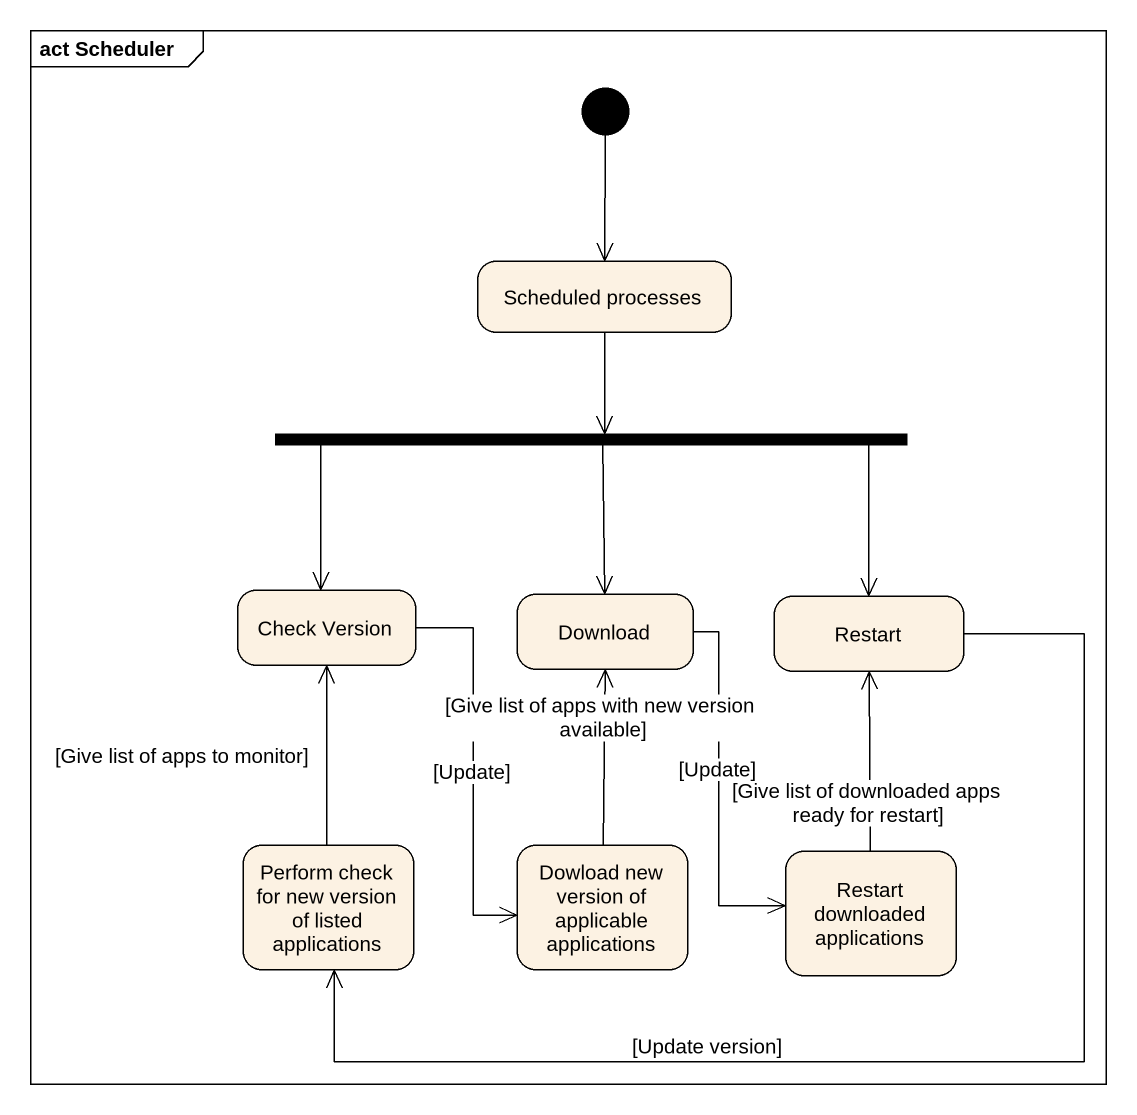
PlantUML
@startuml
mainframe act Scheduler
hide empty description
state "Scheduled processes" as Scheduled_processes
state fork1 <<fork>>
state "Check Version" as Check_Version
state Download
state Restart
state "Perform check for new version of listed applications" as Perform_check_for_new
state "Dowload new version of applicable applications" as Dowload_new_version_of
state "Restart downloaded applications" as Restart_downloaded
[*] --> Scheduled_processes
Scheduled_processes --> fork1
fork1 --> Check_Version
fork1 --> Download
fork1 --> Restart
Check_Version --> Dowload_new_version_of : [Update]
Download --> Restart_downloaded : [Update]
Restart -left-> Perform_check_for_new : [Update version]
Perform_check_for_new -up-> Check_Version : [Give list of apps to monitor]
Dowload_new_version_of -up-> Download : [Give list of apps with new version available]
Restart_downloaded -up-> Restart : [Give list of downloaded apps ready for restart]
@enduml
